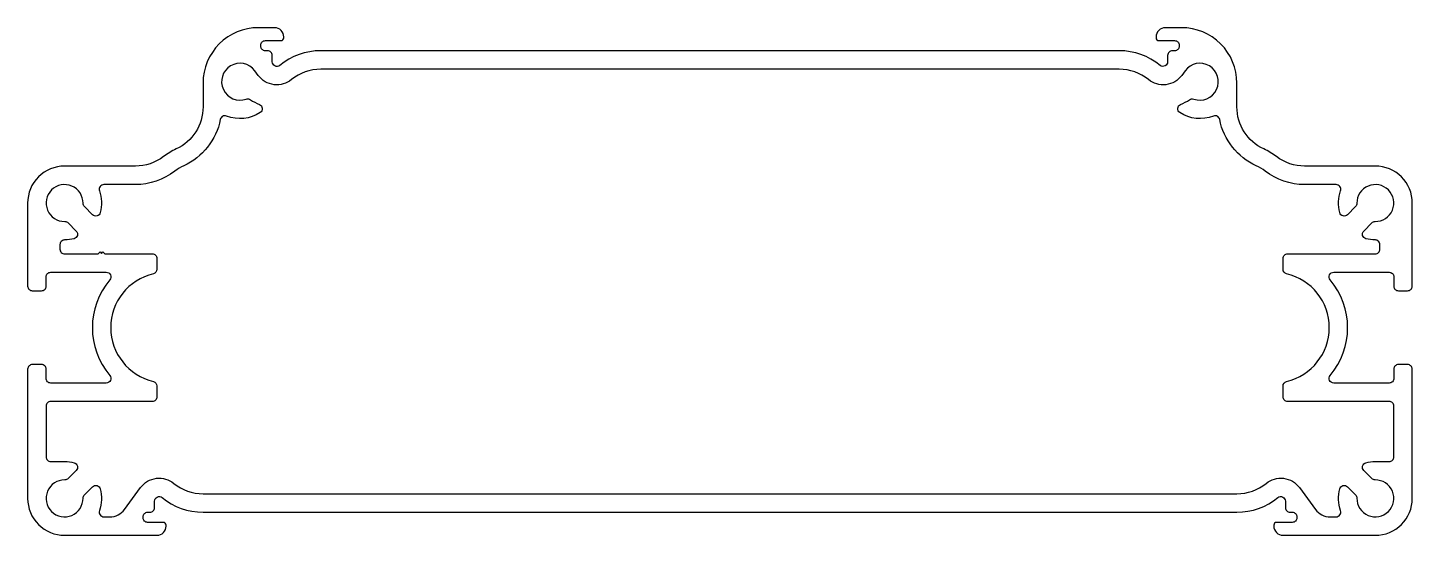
# Model space of a CAD drawing. Extents: x 878 to 1028, y -63 to -8.
import ezdxf

# ---------------------------------------------------------------- set-up
doc = ezdxf.new("R2010")
doc.units = 0
doc.header["$LTSCALE"] = 15
doc.layers.add('KOLON1', color=7, linetype='CONTINUOUS')

msp = doc.modelspace()

# ---------------------------------------------------------------- linework, layer by layer
at = {"layer": 'KOLON1', "linetype": 'CONTINUOUS'}
for points in [[(1009, -16.28), (1009, -13.69, 0.414214), (1003, -7.69), (1001.25, -7.69, 0.414214), (1000.25, -8.69), (1000.25, -8.79, 0.414214), (1000.55, -9.09), (1002.25, -9.09, -0.414214), (1002.75, -9.59), (1002.75, -9.69, -0.414214), (1002.25, -10.19), (1002, -10.19, 0.414214), (1001.5, -10.69), (1001.5, -11.39, -0.632763), (1000.69, -11.77, 0.173164), (996.25, -10.19), (909.75, -10.19, 0.173164), (905.32, -11.77, -0.632763), (904.5, -11.39), (904.5, -10.69, 0.414214), (904, -10.19), (903.75, -10.19, -0.414214), (903.25, -9.69), (903.25, -9.59, -0.414214), (903.75, -9.09), (905.45, -9.09, 0.414214), (905.75, -8.79), (905.75, -8.69, 0.414214), (904.75, -7.69), (903, -7.69, 0.414214), (897, -13.69), (897, -16.28, -0.293253), (894.09, -20.83, 0.056934), (892.73, -21.65, -0.165811), (889.67, -22.69), (882, -22.69, 0.414214), (878, -26.69), (878, -35.69, 0.414214), (878.5, -36.19), (879.5, -36.19, 0.414214), (880, -35.69), (880, -34.69, -0.414214), (880.5, -34.19), (886.52, -34.19, -0.639036), (886.91, -35.01, 0.367138), (886.91, -45.37, -0.639036), (886.52, -46.19), (880.5, -46.19, -0.414214), (880, -45.69), (880, -44.69, 0.414214), (879.5, -44.19), (878.5, -44.19, 0.414214), (878, -44.69), (878, -58.69, 0.414214), (882, -62.69), (892, -62.69, 0.414214), (893, -61.69), (893, -61.59, 0.414214), (892.7, -61.29), (891, -61.29, -0.414214), (890.5, -60.79), (890.5, -60.69, -0.414214), (891, -60.19), (891.25, -60.19, 0.414214), (891.75, -59.69), (891.75, -58.99, -0.632763), (892.57, -58.61, 0.173164), (897, -60.19), (1009, -60.19, 0.173164), (1013.44, -58.61, -0.632763), (1014.25, -58.99), (1014.25, -59.69, 0.414214), (1014.75, -60.19), (1015, -60.19, -0.414214), (1015.5, -60.69), (1015.5, -60.79, -0.414214), (1015, -61.29), (1013.3, -61.29, 0.414214), (1013, -61.59), (1013, -61.69, 0.414214), (1014, -62.69), (1024, -62.69, 0.414214), (1028, -58.69), (1028, -44.69, 0.414214), (1027.5, -44.19), (1026.5, -44.19, 0.414214), (1026, -44.69), (1026, -45.69, -0.414214), (1025.5, -46.19), (1019.49, -46.19, -0.639036), (1019.1, -45.37, 0.367138), (1019.1, -35.01, -0.639036), (1019.49, -34.19), (1025.5, -34.19, -0.414214), (1026, -34.69), (1026, -35.69, 0.414214), (1026.5, -36.19), (1027.5, -36.19, 0.414214), (1028, -35.69), (1028, -26.69, 0.414214), (1024, -22.69), (1016.34, -22.69, -0.165811), (1013.28, -21.65, 0.056934), (1011.92, -20.83, -0.293253)], [(885.85, -31.99), (886, -32.14), (886.15, -31.99), (886.35, -32.19), (891.5, -32.19, -0.414214), (892, -32.69), (892, -33.87, -0.34754), (891.62, -34.35, 0.790569), (891.62, -46.03, -0.34754), (892, -46.51), (892, -47.69, -0.414214), (891.5, -48.19), (880.5, -48.19, 0.414214), (880, -48.69), (880, -54.19, 0.414214), (880.5, -54.69), (882, -54.69, -0.065525), (883.04, -54.83, -0.577551), (883.26, -55.66), (882.38, -56.54, -0.201513), (882.02, -56.69, 2.448775), (884, -58.67, -0.201513), (884.15, -58.31), (885.03, -57.43, -0.577564), (885.87, -57.66, -0.151533), (885.78, -60.02, 0.517638), (886.25, -60.69), (886.89, -60.69, 0.238267), (888.5, -59.88), (890.24, -57.51, -0.429136), (893.84, -57.06, 0.173164), (897, -58.19), (1009, -58.19, 0.173164), (1012.17, -57.06, -0.429136), (1015.77, -57.51), (1017.51, -59.88, 0.238267), (1019.12, -60.69), (1019.76, -60.69, 0.517638), (1020.23, -60.02, -0.151533), (1020.14, -57.66, -0.577564), (1020.98, -57.43), (1021.86, -58.31, -0.201513), (1022, -58.67, 2.448775), (1023.98, -56.69, -0.201513), (1023.63, -56.54), (1022.75, -55.66, -0.577551), (1022.97, -54.83, -0.065525), (1024, -54.69), (1025.5, -54.69, 0.414214), (1026, -54.19), (1026, -48.69, 0.414214), (1025.5, -48.19), (1014.5, -48.19, -0.414214), (1014, -47.69), (1014, -46.51, -0.34754), (1014.39, -46.03, 0.790569), (1014.39, -34.35, -0.34754), (1014, -33.87), (1014, -32.69, -0.414214), (1014.5, -32.19), (1024, -32.19, 0.414214), (1024.5, -31.69), (1024.5, -31.19, 0.414214), (1024, -30.69), (1024, -30.69, -0.065524), (1022.97, -30.55, -0.57756), (1022.75, -29.72), (1023.63, -28.84, -0.201513), (1023.98, -28.69, 2.448775), (1022, -26.71, -0.201513), (1021.86, -27.07), (1020.98, -27.95, -0.577564), (1020.14, -27.73, -0.151533), (1020.23, -25.36, 0.517638), (1019.76, -24.69), (1016.34, -24.69, -0.165811), (1012.06, -23.23, 0.056934), (1011.09, -22.65, -0.241062), (1007.14, -17.64, 0.467565), (1006.46, -17.27, -0.242505), (1002.82, -16.89, -0.604406), (1002.9, -16.01, 0.055203), (1003.87, -15.49, -0.243856), (1004.32, -15.42, 1.994451), (1003.39, -12.36), (1003.02, -12.87, -0.429136), (999.42, -13.32, 0.173164), (996.25, -12.19), (909.75, -12.19, 0.173164), (906.59, -13.32, -0.429136), (902.99, -12.87), (902.61, -12.36, 1.994451), (901.68, -15.42, -0.243856), (902.14, -15.49, 0.055203), (903.11, -16.01, -0.604406), (903.19, -16.89, -0.242505), (899.55, -17.27, 0.467565), (898.87, -17.64, -0.241062), (894.92, -22.65, 0.056934), (893.95, -23.23, -0.165811), (889.67, -24.69), (886.25, -24.69, 0.517638), (885.78, -25.36, -0.151533), (885.87, -27.73, -0.577564), (885.03, -27.95), (884.15, -27.07, -0.201513), (884, -26.71, 2.448775), (882.02, -28.69, -0.201513), (882.38, -28.84), (883.26, -29.72, -0.57756), (883.04, -30.55, -0.065524), (882, -30.69), (882, -30.69, 0.414214), (881.5, -31.19), (881.5, -31.69, 0.414214), (882, -32.19), (885.65, -32.19)]]:
    msp.add_lwpolyline(points, format="xyb", close=True, dxfattribs=at)

doc.saveas('drawing.dxf')
